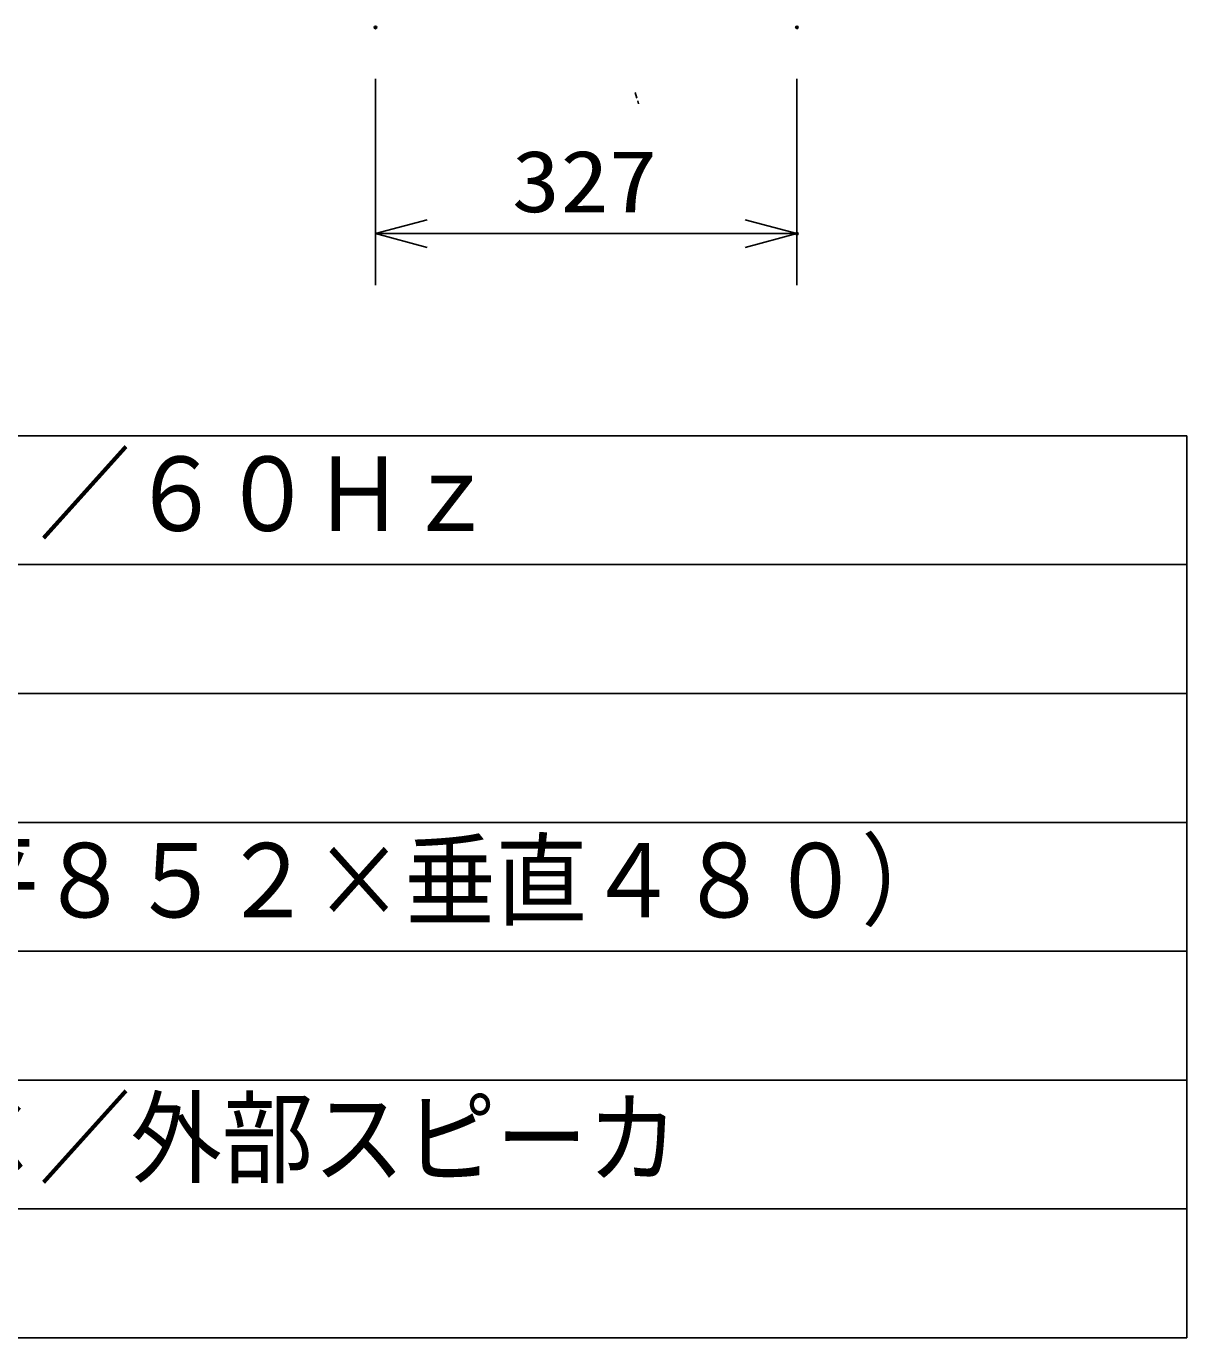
# Model space of a CAD drawing. Units: millimetres, scale not verified. Extents: x -63 to 63, y -57 to 57.
# Drawn here: x 17.5 to 62.5, y -56.5 to -5.6 of the extents above; entities that cross this region are included whole.
import ezdxf
from ezdxf.enums import TextEntityAlignment as Align

# ---------------------------------------------------------------- set-up
doc = ezdxf.new("R2010")
doc.units = ezdxf.units.MM
doc.header["$LTSCALE"] = 0.190236
doc.header["$PDMODE"] = 32
doc.header["$PDSIZE"] = 0.0951
doc.linetypes.add('DASHED1', pattern=[1.8, 1.2, -0.6])
for name, color, linetype in [('0-0_MOJI1', 2, 'Continuous'), ('0-2_WAKU', 1, 'Continuous'), ('0-3_GAIKEI', 1, 'Continuous'), ('0-4_SUNPO', 3, 'Continuous'), ('0-5_DEFPOINTS', 7, 'Continuous')]:
    doc.layers.add(name, color=color, linetype=linetype)
doc.styles.add('ＭＳ ゴシック', font='')
doc.styles.get('ＭＳ ゴシック').set_extended_font_data('MS Gothic')

# ---------------------------------------------------------------- blocks, each defined once
blk = doc.blocks.new('_OPEN30')
at = {"layer": '0-4_SUNPO', "color": 7}
blk.add_line((0, 0), (-1, 0), dxfattribs=at)
blk.add_lwpolyline([(-1, 0.26795), (0, 0), (-1, -0.26795)], dxfattribs=at)

msp = doc.modelspace()

# ---------------------------------------------------------------- linework, layer by layer
at = {"layer": '0-2_WAKU', "color": 4}
for p, q in [((-62.5001, -21.5), (62.5001, -21.5)), ((62.5001, -21.5), (62.5001, -56.5001)), ((62.5001, -56.5001), (-62.5001, -56.5001))]:
    msp.add_line(p, q, dxfattribs=at)
at = {"layer": '0-2_WAKU'}
for p, q in [((-62.5001, -26.5), (62.5001, -26.5)), ((-62.5001, -31.5001), (62.5001, -31.5001)), ((-62.5001, -36.5001), (62.5001, -36.5001)), ((-62.5001, -41.5001), (62.5001, -41.5001)), ((-62.5001, -46.5001), (62.5001, -46.5001)), ((-62.5001, -51.5001), (62.5001, -51.5001))]:
    msp.add_line(p, q, dxfattribs=at)
at = {"layer": '0-3_GAIKEI', "linetype": 'DASHED1'}
msp.add_line((41.1103, -8.1735), (41.2399, -8.6235), dxfattribs=at)
at = {"layer": '0-4_SUNPO'}
for p, q in [((31.0329, -7.6537), (31.0329, -15.6538)), ((47.3777, -7.6537), (47.3777, -15.6538)), ((33.0329, -13.6538), (45.3777, -13.6538))]:
    msp.add_line(p, q, dxfattribs=at)
at = {"layer": '0-5_DEFPOINTS'}
for p in [(31.0329, -5.6537), (47.3777, -5.6537), (47.3777, -13.6538)]:
    msp.add_point(p, dxfattribs=at)

# ---------------------------------------------------------------- block references
at = {"layer": '0-4_SUNPO', "xscale": 2, "yscale": 2, "rotation": 180}
msp.add_blockref('_OPEN30', (31.0329, -13.6538), dxfattribs=at)
at = {"layer": '0-4_SUNPO', "xscale": 2, "yscale": 2}
msp.add_blockref('_OPEN30', (47.3777, -13.6538), dxfattribs=at)

# ---------------------------------------------------------------- texts
at = {"layer": '0-0_MOJI1', "style": 'ＭＳ ゴシック', "width": 0.9}
for s, p in [('ＡＣ１００Ｖ\u3000５０Ｈｚ／６０Ｈｚ', (-21, -26.0552)), ('４０８９６０画素（水平８５２×垂直４８０）', (-21, -41.0552)), ('ビデオ／Ｓビデオ／ＰＣ／外部スピーカ', (-21, -51.0552))]:
    msp.add_text(s, height=2.887, dxfattribs=at).set_placement(p, align=Align.BOTTOM_LEFT)
at = {"layer": '0-4_SUNPO', "style": 'ＭＳ ゴシック', "width": 1.15}
msp.add_text('327', height=2.406, dxfattribs=at).set_placement((36.3181, -13.5442), align=Align.BOTTOM_LEFT)

doc.saveas('drawing.dxf')
